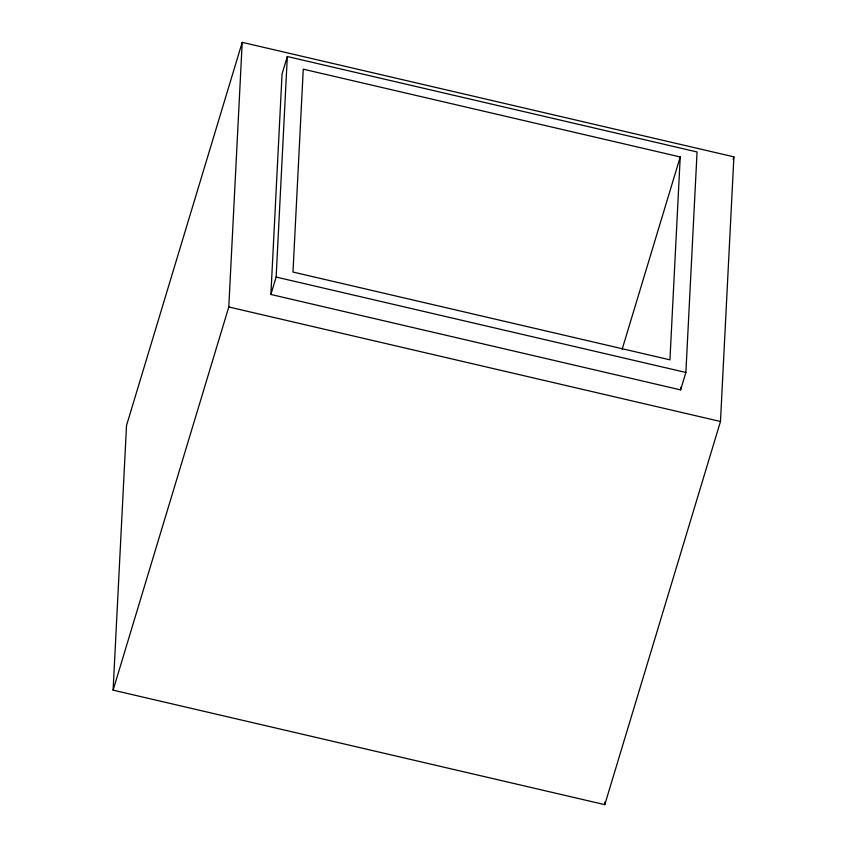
<?xml version="1.0" encoding="UTF-8"?>
<svg xmlns="http://www.w3.org/2000/svg" width="847" height="847" viewBox="0 0 847 847"><rect width="100%" height="100%" fill="white"/><g stroke="black" fill="none" stroke-linecap="round" stroke-linejoin="round"><path stroke-width="1.27" d="M113.106 690.146L126.521 425.512L242.21 42.35L733.894 156.854L720.479 421.488L604.79 804.65L113.106 690.146L228.796 306.974L242.21 42.35M270.881 294.47L282.062 73.943L287.324 56.527L697.06 151.952L685.879 372.468L680.617 389.895L270.881 294.47L276.143 277.054L287.324 56.527M604.79 804.65L604.927 802.014M680.226 156.96L669.935 359.837L292.977 272.046L303.258 69.168L680.226 156.96L622.143 349.324M680.617 389.895L680.755 387.248M733.131 159.384L733.894 156.854M276.143 277.054L685.879 372.468M228.796 306.974L720.479 421.488"/></g></svg>
